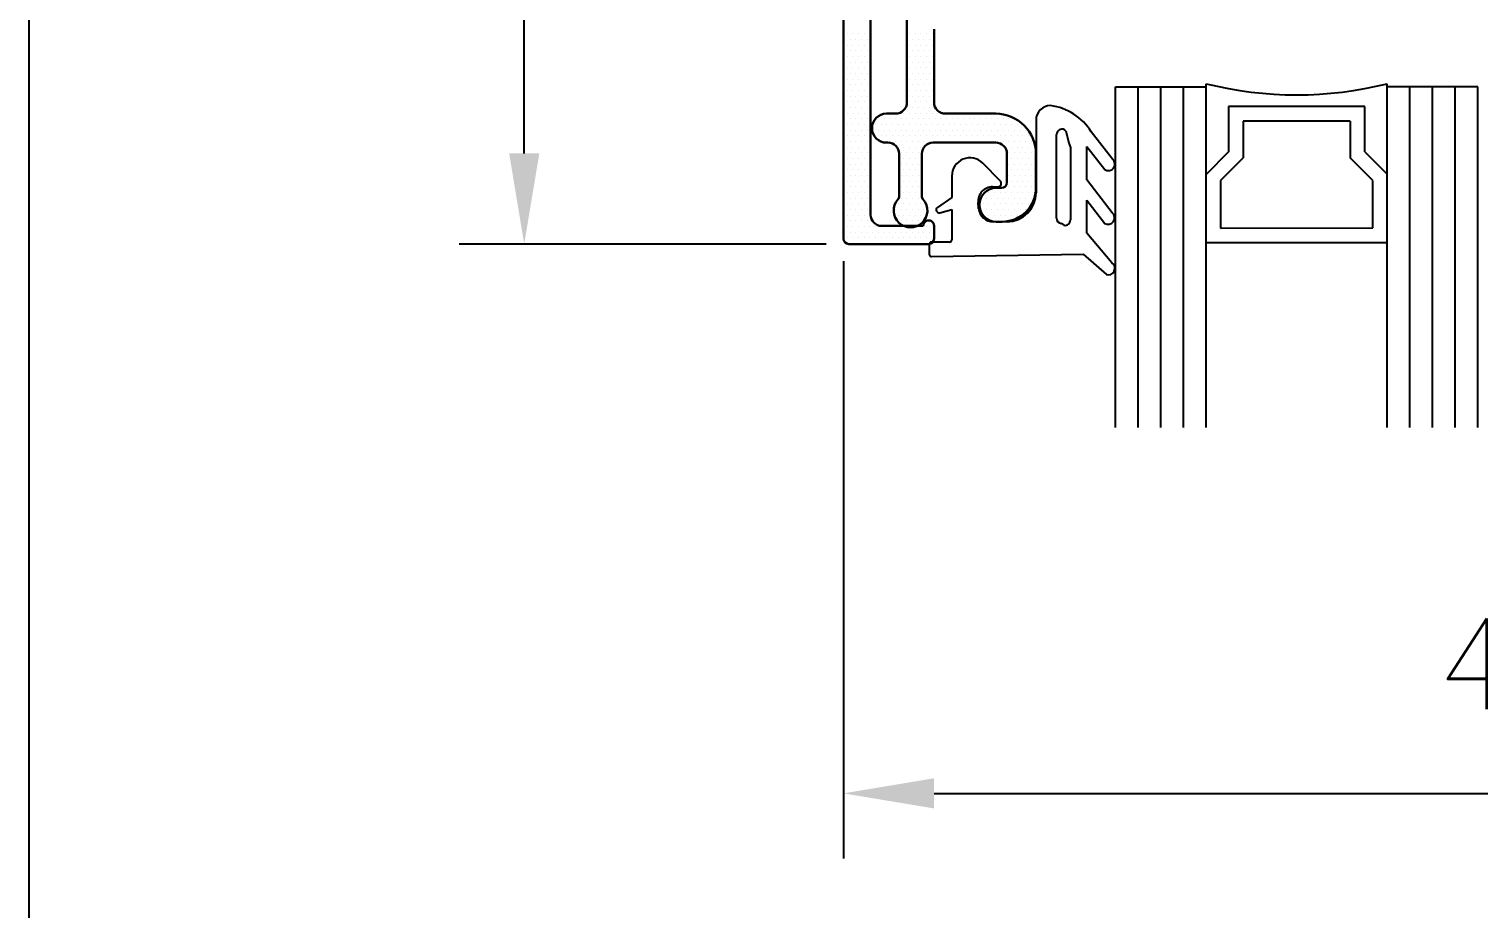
# Model space of a CAD drawing. Header units: inches. Extents: x 3.8 to 36.3, y 0.9 to 43.6.
# Drawn here: x 3.827 to 7.827, y 10.645 to 13.072 of the extents above; entities that cross this region are included whole.
import ezdxf

# ---------------------------------------------------------------- set-up
doc = ezdxf.new("R2010")
doc.units = ezdxf.units.IN
doc.header["$MEASUREMENT"] = 0
for name, color, linetype in [('R-ANNO-DIMS', 3, 'Continuous'), ('R-SWTS-DET1', 1, 'Continuous'), ('R-SWTS-OTLN', 2, 'Continuous'), ('R-SWTS-PAT1', 5, 'Continuous')]:
    doc.layers.add(name, color=color, linetype=linetype)
doc.styles.add('SWTSTEXT', font='romans.shx')
doc.dimstyles.new('SWTSARCH', dxfattribs={"dimtxt": 0.25, "dimasz": 0.25, "dimexe": 0.179688, "dimexo": 0.0625, "dimgap": 0.125, "dimtad": 1, "dimtih": 1, "dimtoh": 1, "dimdec": 4, "dimzin": 4, "dimdsep": 46, "dimlunit": 4, "dimtxsty": 'SWTSTEXT', "dimcen": 0.1875, "dimdle": 0.179688, "dimclrd": 256, "dimclre": 256, "dimclrt": 256, "dimadec": 0, "dimazin": 1, "dimtfac": 1, "dimtdec": 4, "dimtofl": 0, "dimtmove": 0, "dimatfit": 3, "dimfxl": 0, "dimfrac": 2, "dimtolj": 1, "dimtzin": 4, "dimlwd": -1, "dimlwe": -1, "dimarcsym": 0})

# ---------------------------------------------------------------- blocks, each defined once
blk = doc.blocks.new('*D10')
at = {"layer": 'Defpoints', "color": 0}
for p in [(5.1931, 14.4787), (6.0887, 14.4787), (6.0887, 12.4787)]:
    blk.add_point(p, dxfattribs=at)
at = {"layer": 'R-ANNO-DIMS'}
for p, q in [((6.0262, 14.4787), (5.0135, 14.4787)), ((5.1931, 14.2287), (5.1931, 13.7885)), ((5.1931, 12.7287), (5.1931, 13.2409)), ((6.0262, 12.4787), (5.0135, 12.4787))]:
    blk.add_line(p, q, dxfattribs=at)
for points in [[(5.1515, 14.2287), (5.2348, 14.2287), (5.1931, 14.4787)], [(5.1515, 12.7287), (5.2348, 12.7287), (5.1931, 12.4787)]]:
    blk.add_solid(points, dxfattribs=at)
at = {"layer": 'R-ANNO-DIMS', "insert": (5.1931, 13.5147), "char_height": 0.25, "attachment_point": 5, "style": 'SWTSTEXT'}
blk.add_mtext('\\A1;2"', dxfattribs=at)
blk = doc.blocks.new('*D11')
at = {"layer": 'Defpoints', "color": 0}
for p in [(6.0737, 12.4937), (10.5663, 12.489), (10.5663, 10.9638)]:
    blk.add_point(p, dxfattribs=at)
at = {"layer": 'R-ANNO-DIMS'}
for p, q in [((6.0737, 12.4312), (6.0737, 10.7841)), ((10.5663, 12.4265), (10.5663, 10.7841)), ((6.3237, 10.9638), (10.3163, 10.9638))]:
    blk.add_line(p, q, dxfattribs=at)
for points in [[(6.3237, 11.0054), (6.3237, 10.9221), (6.0737, 10.9638)], [(10.3163, 11.0054), (10.3163, 10.9221), (10.5663, 10.9638)]]:
    blk.add_solid(points, dxfattribs=at)
at = {"layer": 'R-ANNO-DIMS', "insert": (8.32, 11.2792), "char_height": 0.25, "attachment_point": 5, "style": 'SWTSTEXT'}
blk.add_mtext('\\A1;4 1/2"', dxfattribs=at)

msp = doc.modelspace()

# ---------------------------------------------------------------- linework, layer by layer
at = {"layer": 'R-SWTS-DET1', "lineweight": 30}
for p, q in [((6.07375, 12.4937), (6.07375, 14.46367)), ((6.14875, 13.44973), (6.14875, 12.5597)), ((6.24874, 13.27961), (6.24874, 12.86938)), ((6.32374, 12.86937), (6.32374, 13.07173)), ((6.21774, 12.83838), (6.19251, 12.83838)), ((6.49376, 12.83839), (6.35475, 12.83837)), ((6.19251, 12.75839), (6.19652, 12.75839)), ((6.22752, 12.72739), (6.22752, 12.61122)), ((6.29002, 12.61122), (6.29002, 12.72739)), ((6.32102, 12.75839), (6.49377, 12.75839)), ((6.52477, 12.72739), (6.52477, 12.64838)), ((6.60477, 12.63338), (6.60477, 12.72739)), ((6.50977, 12.63338), (6.49527, 12.63338)), ((6.17975, 12.5287), (6.29375, 12.5287)), ((6.25827, 12.52487), (6.25927, 12.52487)), ((6.32375, 12.5287), (6.32375, 12.4937)), ((6.49527, 12.54038), (6.51177, 12.54038)), ((6.30875, 12.4787), (6.08875, 12.4787))]:
    msp.add_line(p, q, dxfattribs=at)
at = {"layer": 'R-SWTS-DET1'}
for p, q in [((7.07401, 11.97313), (7.074, 12.92095)), ((7.57401, 11.97313), (7.574, 12.92096)), ((6.824, 12.91212), (7.074, 12.91213)), ((6.82401, 11.97313), (6.824, 12.91212)), ((6.88651, 11.97313), (6.8865, 12.91212)), ((6.94901, 11.97313), (6.949, 12.91212)), ((7.01151, 11.97313), (7.0115, 12.91213)), ((7.824, 12.91214), (7.574, 12.91213)), ((7.63651, 11.97313), (7.6365, 12.91214)), ((7.69901, 11.97313), (7.699, 12.91214)), ((7.76151, 11.97313), (7.7615, 12.91214)), ((7.82401, 11.97313), (7.824, 12.91214)), ((7.512, 12.85796), (7.136, 12.85795)), ((7.136, 12.85795), (7.136, 12.73295)), ((7.512, 12.73296), (7.512, 12.85796)), ((6.60491, 12.82037), (6.60491, 12.62037)), ((7.472, 12.81796), (7.176, 12.81795)), ((7.176, 12.81795), (7.176, 12.71638)), ((7.472, 12.81796), (7.472, 12.71639)), ((6.81608, 12.713), (6.75683, 12.7886)), ((6.74514, 12.65575), (6.74514, 12.74756)), ((6.74514, 12.74756), (6.79437, 12.68452)), ((7.136, 12.73295), (7.074, 12.67095)), ((7.512, 12.73296), (7.574, 12.67096)), ((6.50623, 12.65344), (6.45797, 12.70171)), ((7.176, 12.71638), (7.114, 12.65438)), ((7.534, 12.65439), (7.472, 12.71639)), ((6.37261, 12.66635), (6.37261, 12.6075)), ((6.81481, 12.56521), (6.74514, 12.65575)), ((7.114, 12.65438), (7.114, 12.52295)), ((7.534, 12.52296), (7.534, 12.65439)), ((6.37261, 12.6075), (6.33298, 12.57936)), ((6.48516, 12.63637), (6.49916, 12.63637)), ((6.33968, 12.56511), (6.37261, 12.57394)), ((6.37261, 12.57394), (6.37261, 12.49006)), ((6.44671, 12.57689), (6.44531, 12.59289)), ((6.74514, 12.50841), (6.74514, 12.59951)), ((6.74514, 12.59951), (6.7946, 12.53567)), ((6.52491, 12.54037), (6.48656, 12.54037)), ((7.114, 12.52295), (7.534, 12.52296)), ((6.36661, 12.48406), (6.31661, 12.48406)), ((6.81441, 12.42671), (6.74514, 12.50841)), ((7.07401, 12.48295), (7.57401, 12.48296)), ((6.31061, 12.47806), (6.31061, 12.45006)), ((6.31661, 12.44406), (6.73507, 12.45098)), ((6.73507, 12.45098), (6.73507, 12.45098)), ((6.73507, 12.45098), (6.79899, 12.39463))]:
    msp.add_line(p, q, dxfattribs=at)
at = {"layer": 'R-SWTS-DET1', "lineweight": 25}
for p, q in [((6.66176, 12.55013), (6.66176, 12.78037)), ((6.68737, 12.79098), (6.69529, 12.75706)), ((6.69969, 12.74645), (6.69969, 12.54518)), ((6.68252, 12.53033), (6.67459, 12.53529))]:
    msp.add_line(p, q, dxfattribs=at)
at = {"layer": 'R-SWTS-DET1'}
for centre, radius, start, end in [((7.32398, 13.91924), 1.02912, 255.94163, 284.06029), ((6.64491, 12.82037), 0.04, 90, 180), ((6.62561, 12.70713), 0.15445, 31.83545, 82.82307), ((6.42261, 12.66635), 0.05, 45, 180), ((6.80462, 12.69922), 0.01792, 235.08802, 50.26285), ((6.49916, 12.64637), 0.01, 270, 45), ((6.48516, 12.59637), 0.04, 90, 185), ((6.52491, 12.62037), 0.08, 270, 0), ((6.33761, 12.57284), 0.008, 125.37388, 285), ((6.48656, 12.58037), 0.04, 185, 270), ((6.80393, 12.55097), 0.01792, 238.65669, 52.60228), ((6.31661, 12.47806), 0.006, 90, 180), ((6.36661, 12.49006), 0.006, 270, 0), ((6.31661, 12.45006), 0.006, 180, 270), ((6.80476, 12.4116), 0.01792, 251.20882, 57.457)]:
    msp.add_arc(centre, radius, start, end, dxfattribs=at)
at = {"layer": 'R-SWTS-DET1', "lineweight": 30}
for centre, radius, start, end in [((6.21774, 12.86938), 0.031, 270, 360), ((6.35474, 12.86937), 0.031, 180, 270.01048), ((6.19251, 12.79839), 0.04, 90, 270), ((6.49377, 12.72739), 0.111, 360, 90.00107), ((6.19652, 12.72739), 0.031, 0, 90), ((6.32102, 12.72739), 0.031, 90.00107, 180), ((6.49377, 12.72739), 0.031, 0, 90.00107), ((6.50977, 12.64838), 0.015, 270.00194, 0), ((6.25877, 12.5708), 0.04643, 138.9289, 41.0711), ((6.21252, 12.61122), 0.015, 318.59038, 0), ((6.30502, 12.61122), 0.015, 180, 221.40962), ((6.49527, 12.58688), 0.0465, 90, 270), ((6.51177, 12.63338), 0.093, 270, 359.99994), ((6.17975, 12.5597), 0.031, 180, 270), ((6.30875, 12.5287), 0.015, 359.99993, 180.00007), ((6.08875, 12.4937), 0.015, 180, 270), ((6.30875, 12.4937), 0.015, 270, 0)]:
    msp.add_arc(centre, radius, start, end, dxfattribs=at)
at = {"layer": 'R-SWTS-DET1', "lineweight": 25}
for centre, start, end in [((6.67676, 12.78037), 45, 180), ((6.68469, 12.74645), 360, 45), ((6.67676, 12.55013), 180, 261.68357), ((6.68469, 12.54518), 261.68357, 360)]:
    msp.add_arc(centre, 0.015, start, end, dxfattribs=at)
at = {"layer": 'R-SWTS-OTLN'}
msp.add_lwpolyline([(3.8269, 0.87124), (36.25157, 0.87124), (36.25157, 43.60239), (3.8269, 43.60239)], close=True, dxfattribs=at)
at = {"layer": 'R-SWTS-PAT1'}
for p, q in [((6.07646, 13.04237), (6.07646, 13.04237)), ((6.08427, 13.058), (6.08427, 13.058)), ((6.09209, 13.04237), (6.09209, 13.04237)), ((6.0999, 13.058), (6.0999, 13.058)), ((6.10771, 13.04237), (6.10771, 13.04237)), ((6.11552, 13.058), (6.11552, 13.058)), ((6.12334, 13.04237), (6.12334, 13.04237)), ((6.13115, 13.058), (6.13115, 13.058)), ((6.13896, 13.04237), (6.13896, 13.04237)), ((6.14677, 13.058), (6.14677, 13.058)), ((6.25615, 13.058), (6.25615, 13.058)), ((6.26396, 13.04237), (6.26396, 13.04237)), ((6.27177, 13.058), (6.27177, 13.058)), ((6.27959, 13.04237), (6.27959, 13.04237)), ((6.2874, 13.058), (6.2874, 13.058)), ((6.29521, 13.04237), (6.29521, 13.04237)), ((6.30302, 13.058), (6.30302, 13.058)), ((6.31084, 13.04237), (6.31084, 13.04237)), ((6.31865, 13.058), (6.31865, 13.058)), ((6.07646, 13.01112), (6.07646, 13.01112)), ((6.08427, 13.02675), (6.08427, 13.02675)), ((6.09209, 13.01112), (6.09209, 13.01112)), ((6.0999, 13.02675), (6.0999, 13.02675)), ((6.10771, 13.01112), (6.10771, 13.01112)), ((6.11552, 13.02675), (6.11552, 13.02675)), ((6.12334, 13.01112), (6.12334, 13.01112)), ((6.13115, 13.02675), (6.13115, 13.02675)), ((6.13896, 13.01112), (6.13896, 13.01112)), ((6.14677, 13.02675), (6.14677, 13.02675)), ((6.25615, 13.02675), (6.25615, 13.02675)), ((6.26396, 13.01112), (6.26396, 13.01112)), ((6.27177, 13.02675), (6.27177, 13.02675)), ((6.27959, 13.01112), (6.27959, 13.01112)), ((6.2874, 13.02675), (6.2874, 13.02675)), ((6.29521, 13.01112), (6.29521, 13.01112)), ((6.30302, 13.02675), (6.30302, 13.02675)), ((6.31084, 13.01112), (6.31084, 13.01112)), ((6.31865, 13.02675), (6.31865, 13.02675)), ((6.07646, 12.97987), (6.07646, 12.97987)), ((6.08427, 12.9955), (6.08427, 12.9955)), ((6.08427, 12.96425), (6.08427, 12.96425)), ((6.09209, 12.97987), (6.09209, 12.97987)), ((6.0999, 12.9955), (6.0999, 12.9955)), ((6.0999, 12.96425), (6.0999, 12.96425)), ((6.10771, 12.97987), (6.10771, 12.97987)), ((6.11552, 12.9955), (6.11552, 12.9955)), ((6.11552, 12.96425), (6.11552, 12.96425)), ((6.12334, 12.97987), (6.12334, 12.97987)), ((6.13115, 12.9955), (6.13115, 12.9955)), ((6.13115, 12.96425), (6.13115, 12.96425)), ((6.13896, 12.97987), (6.13896, 12.97987)), ((6.14677, 12.9955), (6.14677, 12.9955)), ((6.14677, 12.96425), (6.14677, 12.96425)), ((6.25615, 12.9955), (6.25615, 12.9955)), ((6.25615, 12.96425), (6.25615, 12.96425)), ((6.26396, 12.97987), (6.26396, 12.97987)), ((6.27177, 12.9955), (6.27177, 12.9955)), ((6.27177, 12.96425), (6.27177, 12.96425)), ((6.27959, 12.97987), (6.27959, 12.97987)), ((6.2874, 12.9955), (6.2874, 12.9955)), ((6.2874, 12.96425), (6.2874, 12.96425)), ((6.29521, 12.97987), (6.29521, 12.97987)), ((6.30302, 12.9955), (6.30302, 12.9955)), ((6.30302, 12.96425), (6.30302, 12.96425)), ((6.31084, 12.97987), (6.31084, 12.97987)), ((6.31865, 12.9955), (6.31865, 12.9955)), ((6.31865, 12.96425), (6.31865, 12.96425)), ((6.07646, 12.94862), (6.07646, 12.94862)), ((6.08427, 12.933), (6.08427, 12.933)), ((6.09209, 12.94862), (6.09209, 12.94862)), ((6.0999, 12.933), (6.0999, 12.933)), ((6.10771, 12.94862), (6.10771, 12.94862)), ((6.11552, 12.933), (6.11552, 12.933)), ((6.12334, 12.94862), (6.12334, 12.94862)), ((6.13115, 12.933), (6.13115, 12.933)), ((6.13896, 12.94862), (6.13896, 12.94862)), ((6.14677, 12.933), (6.14677, 12.933)), ((6.25615, 12.933), (6.25615, 12.933)), ((6.26396, 12.94862), (6.26396, 12.94862)), ((6.27177, 12.933), (6.27177, 12.933)), ((6.27959, 12.94862), (6.27959, 12.94862)), ((6.2874, 12.933), (6.2874, 12.933)), ((6.29521, 12.94862), (6.29521, 12.94862)), ((6.30302, 12.933), (6.30302, 12.933)), ((6.31084, 12.94862), (6.31084, 12.94862)), ((6.31865, 12.933), (6.31865, 12.933)), ((6.07646, 12.91737), (6.07646, 12.91737)), ((6.07646, 12.88612), (6.07646, 12.88612)), ((6.08427, 12.90175), (6.08427, 12.90175)), ((6.09209, 12.91737), (6.09209, 12.91737)), ((6.09209, 12.88612), (6.09209, 12.88612)), ((6.0999, 12.90175), (6.0999, 12.90175)), ((6.10771, 12.91737), (6.10771, 12.91737)), ((6.10771, 12.88612), (6.10771, 12.88612)), ((6.11552, 12.90175), (6.11552, 12.90175)), ((6.12334, 12.91737), (6.12334, 12.91737)), ((6.12334, 12.88612), (6.12334, 12.88612)), ((6.13115, 12.90175), (6.13115, 12.90175)), ((6.13896, 12.91737), (6.13896, 12.91737)), ((6.13896, 12.88612), (6.13896, 12.88612)), ((6.14677, 12.90175), (6.14677, 12.90175)), ((6.25615, 12.90175), (6.25615, 12.90175)), ((6.26396, 12.91737), (6.26396, 12.91737)), ((6.26396, 12.88612), (6.26396, 12.88612)), ((6.27177, 12.90175), (6.27177, 12.90175)), ((6.27959, 12.91737), (6.27959, 12.91737)), ((6.27959, 12.88612), (6.27959, 12.88612)), ((6.2874, 12.90175), (6.2874, 12.90175)), ((6.29521, 12.91737), (6.29521, 12.91737)), ((6.29521, 12.88612), (6.29521, 12.88612)), ((6.30302, 12.90175), (6.30302, 12.90175)), ((6.31084, 12.91737), (6.31084, 12.91737)), ((6.31084, 12.88612), (6.31084, 12.88612)), ((6.31865, 12.90175), (6.31865, 12.90175)), ((6.07646, 12.85487), (6.07646, 12.85487)), ((6.08427, 12.8705), (6.08427, 12.8705)), ((6.09209, 12.85487), (6.09209, 12.85487)), ((6.0999, 12.8705), (6.0999, 12.8705)), ((6.10771, 12.85487), (6.10771, 12.85487)), ((6.11552, 12.8705), (6.11552, 12.8705)), ((6.12334, 12.85487), (6.12334, 12.85487)), ((6.13115, 12.8705), (6.13115, 12.8705)), ((6.13896, 12.85487), (6.13896, 12.85487)), ((6.14677, 12.8705), (6.14677, 12.8705)), ((6.24834, 12.85487), (6.24834, 12.85487)), ((6.25615, 12.8705), (6.25615, 12.8705)), ((6.26396, 12.85487), (6.26396, 12.85487)), ((6.27177, 12.8705), (6.27177, 12.8705)), ((6.27959, 12.85487), (6.27959, 12.85487)), ((6.2874, 12.8705), (6.2874, 12.8705)), ((6.29521, 12.85487), (6.29521, 12.85487)), ((6.30302, 12.8705), (6.30302, 12.8705)), ((6.31084, 12.85487), (6.31084, 12.85487)), ((6.31865, 12.8705), (6.31865, 12.8705)), ((6.32646, 12.85487), (6.32646, 12.85487)), ((6.07646, 12.82362), (6.07646, 12.82362)), ((6.08427, 12.83925), (6.08427, 12.83925)), ((6.08427, 12.808), (6.08427, 12.808)), ((6.09209, 12.82362), (6.09209, 12.82362)), ((6.0999, 12.83925), (6.0999, 12.83925)), ((6.0999, 12.808), (6.0999, 12.808)), ((6.10771, 12.82362), (6.10771, 12.82362)), ((6.11552, 12.83925), (6.11552, 12.83925)), ((6.11552, 12.808), (6.11552, 12.808)), ((6.12334, 12.82362), (6.12334, 12.82362)), ((6.13115, 12.83925), (6.13115, 12.83925)), ((6.13115, 12.808), (6.13115, 12.808)), ((6.13896, 12.82362), (6.13896, 12.82362)), ((6.14677, 12.83925), (6.14677, 12.83925)), ((6.14677, 12.808), (6.14677, 12.808)), ((6.1624, 12.808), (6.1624, 12.808)), ((6.17021, 12.82362), (6.17021, 12.82362)), ((6.17802, 12.808), (6.17802, 12.808)), ((6.18584, 12.82362), (6.18584, 12.82362)), ((6.19365, 12.808), (6.19365, 12.808)), ((6.20146, 12.82362), (6.20146, 12.82362)), ((6.20927, 12.808), (6.20927, 12.808)), ((6.21709, 12.82362), (6.21709, 12.82362)), ((6.2249, 12.808), (6.2249, 12.808)), ((6.23271, 12.82362), (6.23271, 12.82362)), ((6.24052, 12.83925), (6.24052, 12.83925)), ((6.24052, 12.808), (6.24052, 12.808)), ((6.24834, 12.82362), (6.24834, 12.82362)), ((6.25615, 12.83925), (6.25615, 12.83925)), ((6.25615, 12.808), (6.25615, 12.808)), ((6.26396, 12.82362), (6.26396, 12.82362)), ((6.27177, 12.83925), (6.27177, 12.83925)), ((6.27177, 12.808), (6.27177, 12.808)), ((6.27959, 12.82362), (6.27959, 12.82362)), ((6.2874, 12.83925), (6.2874, 12.83925)), ((6.2874, 12.808), (6.2874, 12.808)), ((6.29521, 12.82362), (6.29521, 12.82362)), ((6.30302, 12.83925), (6.30302, 12.83925)), ((6.30302, 12.808), (6.30302, 12.808)), ((6.31084, 12.82362), (6.31084, 12.82362)), ((6.31865, 12.83925), (6.31865, 12.83925)), ((6.31865, 12.808), (6.31865, 12.808)), ((6.32646, 12.82362), (6.32646, 12.82362)), ((6.33427, 12.83925), (6.33427, 12.83925)), ((6.33427, 12.808), (6.33427, 12.808)), ((6.34209, 12.82362), (6.34209, 12.82362)), ((6.3499, 12.808), (6.3499, 12.808)), ((6.35771, 12.82362), (6.35771, 12.82362)), ((6.36552, 12.808), (6.36552, 12.808)), ((6.37334, 12.82362), (6.37334, 12.82362)), ((6.38115, 12.808), (6.38115, 12.808)), ((6.38896, 12.82362), (6.38896, 12.82362)), ((6.39677, 12.808), (6.39677, 12.808)), ((6.40459, 12.82362), (6.40459, 12.82362)), ((6.4124, 12.808), (6.4124, 12.808)), ((6.42021, 12.82362), (6.42021, 12.82362)), ((6.42802, 12.808), (6.42802, 12.808)), ((6.43584, 12.82362), (6.43584, 12.82362)), ((6.44365, 12.808), (6.44365, 12.808)), ((6.45146, 12.82362), (6.45146, 12.82362)), ((6.45927, 12.808), (6.45927, 12.808)), ((6.46709, 12.82362), (6.46709, 12.82362)), ((6.4749, 12.808), (6.4749, 12.808)), ((6.48271, 12.82362), (6.48271, 12.82362)), ((6.49052, 12.808), (6.49052, 12.808)), ((6.49834, 12.82362), (6.49834, 12.82362)), ((6.50615, 12.808), (6.50615, 12.808)), ((6.51396, 12.82362), (6.51396, 12.82362)), ((6.52177, 12.808), (6.52177, 12.808)), ((6.52959, 12.82362), (6.52959, 12.82362)), ((6.5374, 12.808), (6.5374, 12.808)), ((6.54521, 12.82362), (6.54521, 12.82362)), ((6.55302, 12.808), (6.55302, 12.808)), ((6.56865, 12.808), (6.56865, 12.808)), ((6.07646, 12.79237), (6.07646, 12.79237)), ((6.07646, 12.76112), (6.07646, 12.76112)), ((6.08427, 12.77675), (6.08427, 12.77675)), ((6.09209, 12.79237), (6.09209, 12.79237)), ((6.09209, 12.76112), (6.09209, 12.76112)), ((6.0999, 12.77675), (6.0999, 12.77675)), ((6.10771, 12.79237), (6.10771, 12.79237)), ((6.10771, 12.76112), (6.10771, 12.76112)), ((6.11552, 12.77675), (6.11552, 12.77675)), ((6.12334, 12.79237), (6.12334, 12.79237)), ((6.12334, 12.76112), (6.12334, 12.76112)), ((6.13115, 12.77675), (6.13115, 12.77675)), ((6.13896, 12.79237), (6.13896, 12.79237)), ((6.13896, 12.76112), (6.13896, 12.76112)), ((6.14677, 12.77675), (6.14677, 12.77675)), ((6.15459, 12.79237), (6.15459, 12.79237)), ((6.1624, 12.77675), (6.1624, 12.77675)), ((6.17021, 12.79237), (6.17021, 12.79237)), ((6.17802, 12.77675), (6.17802, 12.77675)), ((6.18584, 12.79237), (6.18584, 12.79237)), ((6.18584, 12.76112), (6.18584, 12.76112)), ((6.19365, 12.77675), (6.19365, 12.77675)), ((6.20146, 12.79237), (6.20146, 12.79237)), ((6.20146, 12.76112), (6.20146, 12.76112)), ((6.20927, 12.77675), (6.20927, 12.77675)), ((6.21709, 12.79237), (6.21709, 12.79237)), ((6.21709, 12.76112), (6.21709, 12.76112)), ((6.2249, 12.77675), (6.2249, 12.77675)), ((6.23271, 12.79237), (6.23271, 12.79237)), ((6.23271, 12.76112), (6.23271, 12.76112)), ((6.24052, 12.77675), (6.24052, 12.77675)), ((6.24834, 12.79237), (6.24834, 12.79237)), ((6.24834, 12.76112), (6.24834, 12.76112)), ((6.25615, 12.77675), (6.25615, 12.77675)), ((6.26396, 12.79237), (6.26396, 12.79237)), ((6.26396, 12.76112), (6.26396, 12.76112)), ((6.27177, 12.77675), (6.27177, 12.77675)), ((6.27959, 12.79237), (6.27959, 12.79237)), ((6.27959, 12.76112), (6.27959, 12.76112)), ((6.2874, 12.77675), (6.2874, 12.77675)), ((6.29521, 12.79237), (6.29521, 12.79237)), ((6.29521, 12.76112), (6.29521, 12.76112)), ((6.30302, 12.77675), (6.30302, 12.77675)), ((6.31084, 12.79237), (6.31084, 12.79237)), ((6.31084, 12.76112), (6.31084, 12.76112)), ((6.31865, 12.77675), (6.31865, 12.77675)), ((6.32646, 12.79237), (6.32646, 12.79237)), ((6.32646, 12.76112), (6.32646, 12.76112)), ((6.33427, 12.77675), (6.33427, 12.77675)), ((6.34209, 12.79237), (6.34209, 12.79237)), ((6.34209, 12.76112), (6.34209, 12.76112)), ((6.3499, 12.77675), (6.3499, 12.77675)), ((6.35771, 12.79237), (6.35771, 12.79237)), ((6.35771, 12.76112), (6.35771, 12.76112)), ((6.36552, 12.77675), (6.36552, 12.77675)), ((6.37334, 12.79237), (6.37334, 12.79237)), ((6.37334, 12.76112), (6.37334, 12.76112)), ((6.38115, 12.77675), (6.38115, 12.77675)), ((6.38896, 12.79237), (6.38896, 12.79237)), ((6.38896, 12.76112), (6.38896, 12.76112)), ((6.39677, 12.77675), (6.39677, 12.77675)), ((6.40459, 12.79237), (6.40459, 12.79237)), ((6.40459, 12.76112), (6.40459, 12.76112)), ((6.4124, 12.77675), (6.4124, 12.77675)), ((6.42021, 12.79237), (6.42021, 12.79237)), ((6.42021, 12.76112), (6.42021, 12.76112)), ((6.42802, 12.77675), (6.42802, 12.77675)), ((6.43584, 12.79237), (6.43584, 12.79237)), ((6.43584, 12.76112), (6.43584, 12.76112)), ((6.44365, 12.77675), (6.44365, 12.77675)), ((6.45146, 12.79237), (6.45146, 12.79237)), ((6.45146, 12.76112), (6.45146, 12.76112)), ((6.45927, 12.77675), (6.45927, 12.77675)), ((6.46709, 12.79237), (6.46709, 12.79237)), ((6.46709, 12.76112), (6.46709, 12.76112)), ((6.4749, 12.77675), (6.4749, 12.77675)), ((6.48271, 12.79237), (6.48271, 12.79237)), ((6.48271, 12.76112), (6.48271, 12.76112)), ((6.49052, 12.77675), (6.49052, 12.77675)), ((6.49834, 12.79237), (6.49834, 12.79237)), ((6.49834, 12.76112), (6.49834, 12.76112)), ((6.50615, 12.77675), (6.50615, 12.77675)), ((6.51396, 12.79237), (6.51396, 12.79237)), ((6.51396, 12.76112), (6.51396, 12.76112)), ((6.52177, 12.77675), (6.52177, 12.77675)), ((6.52959, 12.79237), (6.52959, 12.79237)), ((6.52959, 12.76112), (6.52959, 12.76112)), ((6.5374, 12.77675), (6.5374, 12.77675)), ((6.54521, 12.79237), (6.54521, 12.79237)), ((6.54521, 12.76112), (6.54521, 12.76112)), ((6.55302, 12.77675), (6.55302, 12.77675)), ((6.56084, 12.79237), (6.56084, 12.79237)), ((6.56084, 12.76112), (6.56084, 12.76112)), ((6.56865, 12.77675), (6.56865, 12.77675)), ((6.57646, 12.79237), (6.57646, 12.79237)), ((6.57646, 12.76112), (6.57646, 12.76112)), ((6.58427, 12.77675), (6.58427, 12.77675)), ((6.59209, 12.76112), (6.59209, 12.76112)), ((6.07646, 12.72987), (6.07646, 12.72987)), ((6.08427, 12.7455), (6.08427, 12.7455)), ((6.09209, 12.72987), (6.09209, 12.72987)), ((6.0999, 12.7455), (6.0999, 12.7455)), ((6.10771, 12.72987), (6.10771, 12.72987)), ((6.11552, 12.7455), (6.11552, 12.7455)), ((6.12334, 12.72987), (6.12334, 12.72987)), ((6.13115, 12.7455), (6.13115, 12.7455)), ((6.13896, 12.72987), (6.13896, 12.72987)), ((6.14677, 12.7455), (6.14677, 12.7455)), ((6.2249, 12.7455), (6.2249, 12.7455)), ((6.23271, 12.72987), (6.23271, 12.72987)), ((6.24052, 12.7455), (6.24052, 12.7455)), ((6.24834, 12.72987), (6.24834, 12.72987)), ((6.25615, 12.7455), (6.25615, 12.7455)), ((6.26396, 12.72987), (6.26396, 12.72987)), ((6.27177, 12.7455), (6.27177, 12.7455)), ((6.27959, 12.72987), (6.27959, 12.72987)), ((6.2874, 12.7455), (6.2874, 12.7455)), ((6.52177, 12.7455), (6.52177, 12.7455)), ((6.52959, 12.72987), (6.52959, 12.72987)), ((6.5374, 12.7455), (6.5374, 12.7455)), ((6.54521, 12.72987), (6.54521, 12.72987)), ((6.55302, 12.7455), (6.55302, 12.7455)), ((6.56084, 12.72987), (6.56084, 12.72987)), ((6.56865, 12.7455), (6.56865, 12.7455)), ((6.57646, 12.72987), (6.57646, 12.72987)), ((6.58427, 12.7455), (6.58427, 12.7455)), ((6.59209, 12.72987), (6.59209, 12.72987)), ((6.5999, 12.7455), (6.5999, 12.7455)), ((6.07646, 12.69862), (6.07646, 12.69862)), ((6.08427, 12.71425), (6.08427, 12.71425)), ((6.08427, 12.683), (6.08427, 12.683)), ((6.09209, 12.69862), (6.09209, 12.69862)), ((6.0999, 12.71425), (6.0999, 12.71425)), ((6.0999, 12.683), (6.0999, 12.683)), ((6.10771, 12.69862), (6.10771, 12.69862)), ((6.11552, 12.71425), (6.11552, 12.71425)), ((6.11552, 12.683), (6.11552, 12.683)), ((6.12334, 12.69862), (6.12334, 12.69862)), ((6.13115, 12.71425), (6.13115, 12.71425)), ((6.13115, 12.683), (6.13115, 12.683)), ((6.13896, 12.69862), (6.13896, 12.69862)), ((6.14677, 12.71425), (6.14677, 12.71425)), ((6.14677, 12.683), (6.14677, 12.683)), ((6.23271, 12.69862), (6.23271, 12.69862)), ((6.24052, 12.71425), (6.24052, 12.71425)), ((6.24052, 12.683), (6.24052, 12.683)), ((6.24834, 12.69862), (6.24834, 12.69862)), ((6.25615, 12.71425), (6.25615, 12.71425)), ((6.25615, 12.683), (6.25615, 12.683)), ((6.26396, 12.69862), (6.26396, 12.69862)), ((6.27177, 12.71425), (6.27177, 12.71425)), ((6.27177, 12.683), (6.27177, 12.683)), ((6.27959, 12.69862), (6.27959, 12.69862)), ((6.2874, 12.71425), (6.2874, 12.71425)), ((6.2874, 12.683), (6.2874, 12.683)), ((6.52959, 12.69862), (6.52959, 12.69862)), ((6.5374, 12.71425), (6.5374, 12.71425)), ((6.5374, 12.683), (6.5374, 12.683)), ((6.54521, 12.69862), (6.54521, 12.69862)), ((6.55302, 12.71425), (6.55302, 12.71425)), ((6.55302, 12.683), (6.55302, 12.683)), ((6.56084, 12.69862), (6.56084, 12.69862)), ((6.56865, 12.71425), (6.56865, 12.71425)), ((6.56865, 12.683), (6.56865, 12.683)), ((6.57646, 12.69862), (6.57646, 12.69862)), ((6.58427, 12.71425), (6.58427, 12.71425)), ((6.58427, 12.683), (6.58427, 12.683)), ((6.59209, 12.69862), (6.59209, 12.69862)), ((6.5999, 12.71425), (6.5999, 12.71425)), ((6.5999, 12.683), (6.5999, 12.683)), ((6.07646, 12.66737), (6.07646, 12.66737)), ((6.08427, 12.65175), (6.08427, 12.65175)), ((6.09209, 12.66737), (6.09209, 12.66737)), ((6.0999, 12.65175), (6.0999, 12.65175)), ((6.10771, 12.66737), (6.10771, 12.66737)), ((6.11552, 12.65175), (6.11552, 12.65175)), ((6.12334, 12.66737), (6.12334, 12.66737)), ((6.13115, 12.65175), (6.13115, 12.65175)), ((6.13896, 12.66737), (6.13896, 12.66737)), ((6.14677, 12.65175), (6.14677, 12.65175)), ((6.23271, 12.66737), (6.23271, 12.66737)), ((6.24052, 12.65175), (6.24052, 12.65175)), ((6.24834, 12.66737), (6.24834, 12.66737)), ((6.25615, 12.65175), (6.25615, 12.65175)), ((6.26396, 12.66737), (6.26396, 12.66737)), ((6.27177, 12.65175), (6.27177, 12.65175)), ((6.27959, 12.66737), (6.27959, 12.66737)), ((6.2874, 12.65175), (6.2874, 12.65175)), ((6.52959, 12.66737), (6.52959, 12.66737)), ((6.5374, 12.65175), (6.5374, 12.65175)), ((6.54521, 12.66737), (6.54521, 12.66737)), ((6.55302, 12.65175), (6.55302, 12.65175)), ((6.56084, 12.66737), (6.56084, 12.66737)), ((6.56865, 12.65175), (6.56865, 12.65175)), ((6.57646, 12.66737), (6.57646, 12.66737)), ((6.58427, 12.65175), (6.58427, 12.65175)), ((6.59209, 12.66737), (6.59209, 12.66737)), ((6.5999, 12.65175), (6.5999, 12.65175)), ((6.07646, 12.63612), (6.07646, 12.63612)), ((6.07646, 12.60487), (6.07646, 12.60487)), ((6.08427, 12.6205), (6.08427, 12.6205)), ((6.09209, 12.63612), (6.09209, 12.63612)), ((6.09209, 12.60487), (6.09209, 12.60487)), ((6.0999, 12.6205), (6.0999, 12.6205)), ((6.10771, 12.63612), (6.10771, 12.63612)), ((6.10771, 12.60487), (6.10771, 12.60487)), ((6.11552, 12.6205), (6.11552, 12.6205)), ((6.12334, 12.63612), (6.12334, 12.63612)), ((6.12334, 12.60487), (6.12334, 12.60487)), ((6.13115, 12.6205), (6.13115, 12.6205)), ((6.13896, 12.63612), (6.13896, 12.63612)), ((6.13896, 12.60487), (6.13896, 12.60487)), ((6.14677, 12.6205), (6.14677, 12.6205)), ((6.23271, 12.63612), (6.23271, 12.63612)), ((6.23271, 12.60487), (6.23271, 12.60487)), ((6.24052, 12.6205), (6.24052, 12.6205)), ((6.24834, 12.63612), (6.24834, 12.63612)), ((6.24834, 12.60487), (6.24834, 12.60487)), ((6.25615, 12.6205), (6.25615, 12.6205)), ((6.26396, 12.63612), (6.26396, 12.63612)), ((6.26396, 12.60487), (6.26396, 12.60487)), ((6.27177, 12.6205), (6.27177, 12.6205)), ((6.27959, 12.63612), (6.27959, 12.63612)), ((6.27959, 12.60487), (6.27959, 12.60487)), ((6.2874, 12.6205), (6.2874, 12.6205)), ((6.46709, 12.60487), (6.46709, 12.60487)), ((6.4749, 12.6205), (6.4749, 12.6205)), ((6.48271, 12.60487), (6.48271, 12.60487)), ((6.49052, 12.6205), (6.49052, 12.6205)), ((6.49834, 12.60487), (6.49834, 12.60487)), ((6.50615, 12.6205), (6.50615, 12.6205)), ((6.51396, 12.60487), (6.51396, 12.60487)), ((6.52177, 12.6205), (6.52177, 12.6205)), ((6.52959, 12.63612), (6.52959, 12.63612)), ((6.52959, 12.60487), (6.52959, 12.60487)), ((6.5374, 12.6205), (6.5374, 12.6205)), ((6.54521, 12.63612), (6.54521, 12.63612)), ((6.54521, 12.60487), (6.54521, 12.60487)), ((6.55302, 12.6205), (6.55302, 12.6205)), ((6.56084, 12.63612), (6.56084, 12.63612)), ((6.56084, 12.60487), (6.56084, 12.60487)), ((6.56865, 12.6205), (6.56865, 12.6205)), ((6.57646, 12.63612), (6.57646, 12.63612)), ((6.57646, 12.60487), (6.57646, 12.60487)), ((6.58427, 12.6205), (6.58427, 12.6205)), ((6.59209, 12.63612), (6.59209, 12.63612)), ((6.59209, 12.60487), (6.59209, 12.60487)), ((6.5999, 12.6205), (6.5999, 12.6205)), ((6.07646, 12.57362), (6.07646, 12.57362)), ((6.08427, 12.58925), (6.08427, 12.58925)), ((6.09209, 12.57362), (6.09209, 12.57362)), ((6.0999, 12.58925), (6.0999, 12.58925)), ((6.10771, 12.57362), (6.10771, 12.57362)), ((6.11552, 12.58925), (6.11552, 12.58925)), ((6.12334, 12.57362), (6.12334, 12.57362)), ((6.13115, 12.58925), (6.13115, 12.58925)), ((6.13896, 12.57362), (6.13896, 12.57362)), ((6.14677, 12.58925), (6.14677, 12.58925)), ((6.21709, 12.57362), (6.21709, 12.57362)), ((6.2249, 12.58925), (6.2249, 12.58925)), ((6.23271, 12.57362), (6.23271, 12.57362)), ((6.24052, 12.58925), (6.24052, 12.58925)), ((6.24834, 12.57362), (6.24834, 12.57362)), ((6.25615, 12.58925), (6.25615, 12.58925)), ((6.26396, 12.57362), (6.26396, 12.57362)), ((6.27177, 12.58925), (6.27177, 12.58925)), ((6.27959, 12.57362), (6.27959, 12.57362)), ((6.2874, 12.58925), (6.2874, 12.58925)), ((6.29521, 12.57362), (6.29521, 12.57362)), ((6.45146, 12.57362), (6.45146, 12.57362)), ((6.45927, 12.58925), (6.45927, 12.58925)), ((6.46709, 12.57362), (6.46709, 12.57362)), ((6.4749, 12.58925), (6.4749, 12.58925)), ((6.48271, 12.57362), (6.48271, 12.57362)), ((6.49052, 12.58925), (6.49052, 12.58925)), ((6.49834, 12.57362), (6.49834, 12.57362)), ((6.50615, 12.58925), (6.50615, 12.58925)), ((6.51396, 12.57362), (6.51396, 12.57362)), ((6.52177, 12.58925), (6.52177, 12.58925)), ((6.52959, 12.57362), (6.52959, 12.57362)), ((6.5374, 12.58925), (6.5374, 12.58925)), ((6.54521, 12.57362), (6.54521, 12.57362)), ((6.55302, 12.58925), (6.55302, 12.58925)), ((6.56084, 12.57362), (6.56084, 12.57362)), ((6.56865, 12.58925), (6.56865, 12.58925)), ((6.57646, 12.57362), (6.57646, 12.57362)), ((6.58427, 12.58925), (6.58427, 12.58925)), ((6.07646, 12.54237), (6.07646, 12.54237)), ((6.08427, 12.558), (6.08427, 12.558)), ((6.08427, 12.52675), (6.08427, 12.52675)), ((6.09209, 12.54237), (6.09209, 12.54237)), ((6.0999, 12.558), (6.0999, 12.558)), ((6.0999, 12.52675), (6.0999, 12.52675)), ((6.10771, 12.54237), (6.10771, 12.54237)), ((6.11552, 12.558), (6.11552, 12.558)), ((6.11552, 12.52675), (6.11552, 12.52675)), ((6.12334, 12.54237), (6.12334, 12.54237)), ((6.13115, 12.558), (6.13115, 12.558)), ((6.13115, 12.52675), (6.13115, 12.52675)), ((6.13896, 12.54237), (6.13896, 12.54237)), ((6.14677, 12.558), (6.14677, 12.558)), ((6.14677, 12.52675), (6.14677, 12.52675)), ((6.1624, 12.52675), (6.1624, 12.52675)), ((6.17802, 12.52675), (6.17802, 12.52675)), ((6.19365, 12.52675), (6.19365, 12.52675)), ((6.20927, 12.52675), (6.20927, 12.52675)), ((6.2249, 12.558), (6.2249, 12.558)), ((6.2249, 12.52675), (6.2249, 12.52675)), ((6.23271, 12.54237), (6.23271, 12.54237)), ((6.24052, 12.558), (6.24052, 12.558)), ((6.24052, 12.52675), (6.24052, 12.52675)), ((6.24834, 12.54237), (6.24834, 12.54237)), ((6.25615, 12.558), (6.25615, 12.558)), ((6.25615, 12.52675), (6.25615, 12.52675)), ((6.25615, 12.52675), (6.25615, 12.52675)), ((6.26396, 12.54237), (6.26396, 12.54237)), ((6.27177, 12.558), (6.27177, 12.558)), ((6.27177, 12.52675), (6.27177, 12.52675)), ((6.27177, 12.52675), (6.27177, 12.52675)), ((6.27959, 12.54237), (6.27959, 12.54237)), ((6.2874, 12.558), (6.2874, 12.558)), ((6.2874, 12.52675), (6.2874, 12.52675)), ((6.29521, 12.54237), (6.29521, 12.54237)), ((6.30302, 12.558), (6.30302, 12.558)), ((6.30302, 12.52675), (6.30302, 12.52675)), ((6.31084, 12.54237), (6.31084, 12.54237)), ((6.31865, 12.52675), (6.31865, 12.52675)), ((6.45927, 12.558), (6.45927, 12.558)), ((6.4749, 12.558), (6.4749, 12.558)), ((6.48271, 12.54237), (6.48271, 12.54237)), ((6.49052, 12.558), (6.49052, 12.558)), ((6.49834, 12.54237), (6.49834, 12.54237)), ((6.50615, 12.558), (6.50615, 12.558)), ((6.51396, 12.54237), (6.51396, 12.54237)), ((6.52177, 12.558), (6.52177, 12.558)), ((6.52959, 12.54237), (6.52959, 12.54237)), ((6.5374, 12.558), (6.5374, 12.558)), ((6.55302, 12.558), (6.55302, 12.558)), ((6.07646, 12.51112), (6.07646, 12.51112)), ((6.08427, 12.4955), (6.08427, 12.4955)), ((6.09209, 12.51112), (6.09209, 12.51112)), ((6.0999, 12.4955), (6.0999, 12.4955)), ((6.10771, 12.51112), (6.10771, 12.51112)), ((6.11552, 12.4955), (6.11552, 12.4955)), ((6.12334, 12.51112), (6.12334, 12.51112)), ((6.13115, 12.4955), (6.13115, 12.4955)), ((6.13896, 12.51112), (6.13896, 12.51112)), ((6.14677, 12.4955), (6.14677, 12.4955)), ((6.15459, 12.51112), (6.15459, 12.51112)), ((6.1624, 12.4955), (6.1624, 12.4955)), ((6.17021, 12.51112), (6.17021, 12.51112)), ((6.17802, 12.4955), (6.17802, 12.4955)), ((6.18584, 12.51112), (6.18584, 12.51112)), ((6.19365, 12.4955), (6.19365, 12.4955)), ((6.20146, 12.51112), (6.20146, 12.51112)), ((6.20927, 12.4955), (6.20927, 12.4955)), ((6.21709, 12.51112), (6.21709, 12.51112)), ((6.2249, 12.4955), (6.2249, 12.4955)), ((6.23271, 12.51112), (6.23271, 12.51112)), ((6.24052, 12.4955), (6.24052, 12.4955)), ((6.24834, 12.51112), (6.24834, 12.51112)), ((6.25615, 12.4955), (6.25615, 12.4955)), ((6.26396, 12.51112), (6.26396, 12.51112)), ((6.27177, 12.4955), (6.27177, 12.4955)), ((6.27959, 12.51112), (6.27959, 12.51112)), ((6.2874, 12.4955), (6.2874, 12.4955)), ((6.29521, 12.51112), (6.29521, 12.51112)), ((6.30302, 12.4955), (6.30302, 12.4955)), ((6.31084, 12.51112), (6.31084, 12.51112)), ((6.31865, 12.4955), (6.31865, 12.4955)), ((6.09209, 12.47987), (6.09209, 12.47987)), ((6.10771, 12.47987), (6.10771, 12.47987)), ((6.12334, 12.47987), (6.12334, 12.47987)), ((6.13896, 12.47987), (6.13896, 12.47987)), ((6.15459, 12.47987), (6.15459, 12.47987)), ((6.17021, 12.47987), (6.17021, 12.47987)), ((6.18584, 12.47987), (6.18584, 12.47987)), ((6.20146, 12.47987), (6.20146, 12.47987)), ((6.21709, 12.47987), (6.21709, 12.47987)), ((6.23271, 12.47987), (6.23271, 12.47987)), ((6.24834, 12.47987), (6.24834, 12.47987)), ((6.26396, 12.47987), (6.26396, 12.47987)), ((6.27959, 12.47987), (6.27959, 12.47987)), ((6.29521, 12.47987), (6.29521, 12.47987)), ((6.31084, 12.47987), (6.31084, 12.47987))]:
    msp.add_line(p, q, dxfattribs=at)

# ---------------------------------------------------------------- dimensions: what is measured, and where the dimension line sits
at = {"layer": 'R-ANNO-DIMS'}
dim = msp.add_linear_dim(base=(5.19315, 14.47867), p1=(6.08875, 12.4787), p2=(6.08875, 14.47867), angle=90, dimstyle='SWTSARCH', dxfattribs=at)
dim.commit()
dim.dimension.update_dxf_attribs({"geometry": '*D10', "text_midpoint": (5.19315, 13.51469), "dimtype": 160})
dim = msp.add_linear_dim(base=(10.56627, 10.96377), p1=(6.07375, 12.4937), p2=(10.56627, 12.48898), dimstyle='SWTSARCH', dxfattribs=at)
dim.commit()
dim.dimension.update_dxf_attribs({"geometry": '*D11', "text_midpoint": (8.32001, 11.27924)})

doc.saveas('drawing.dxf')
